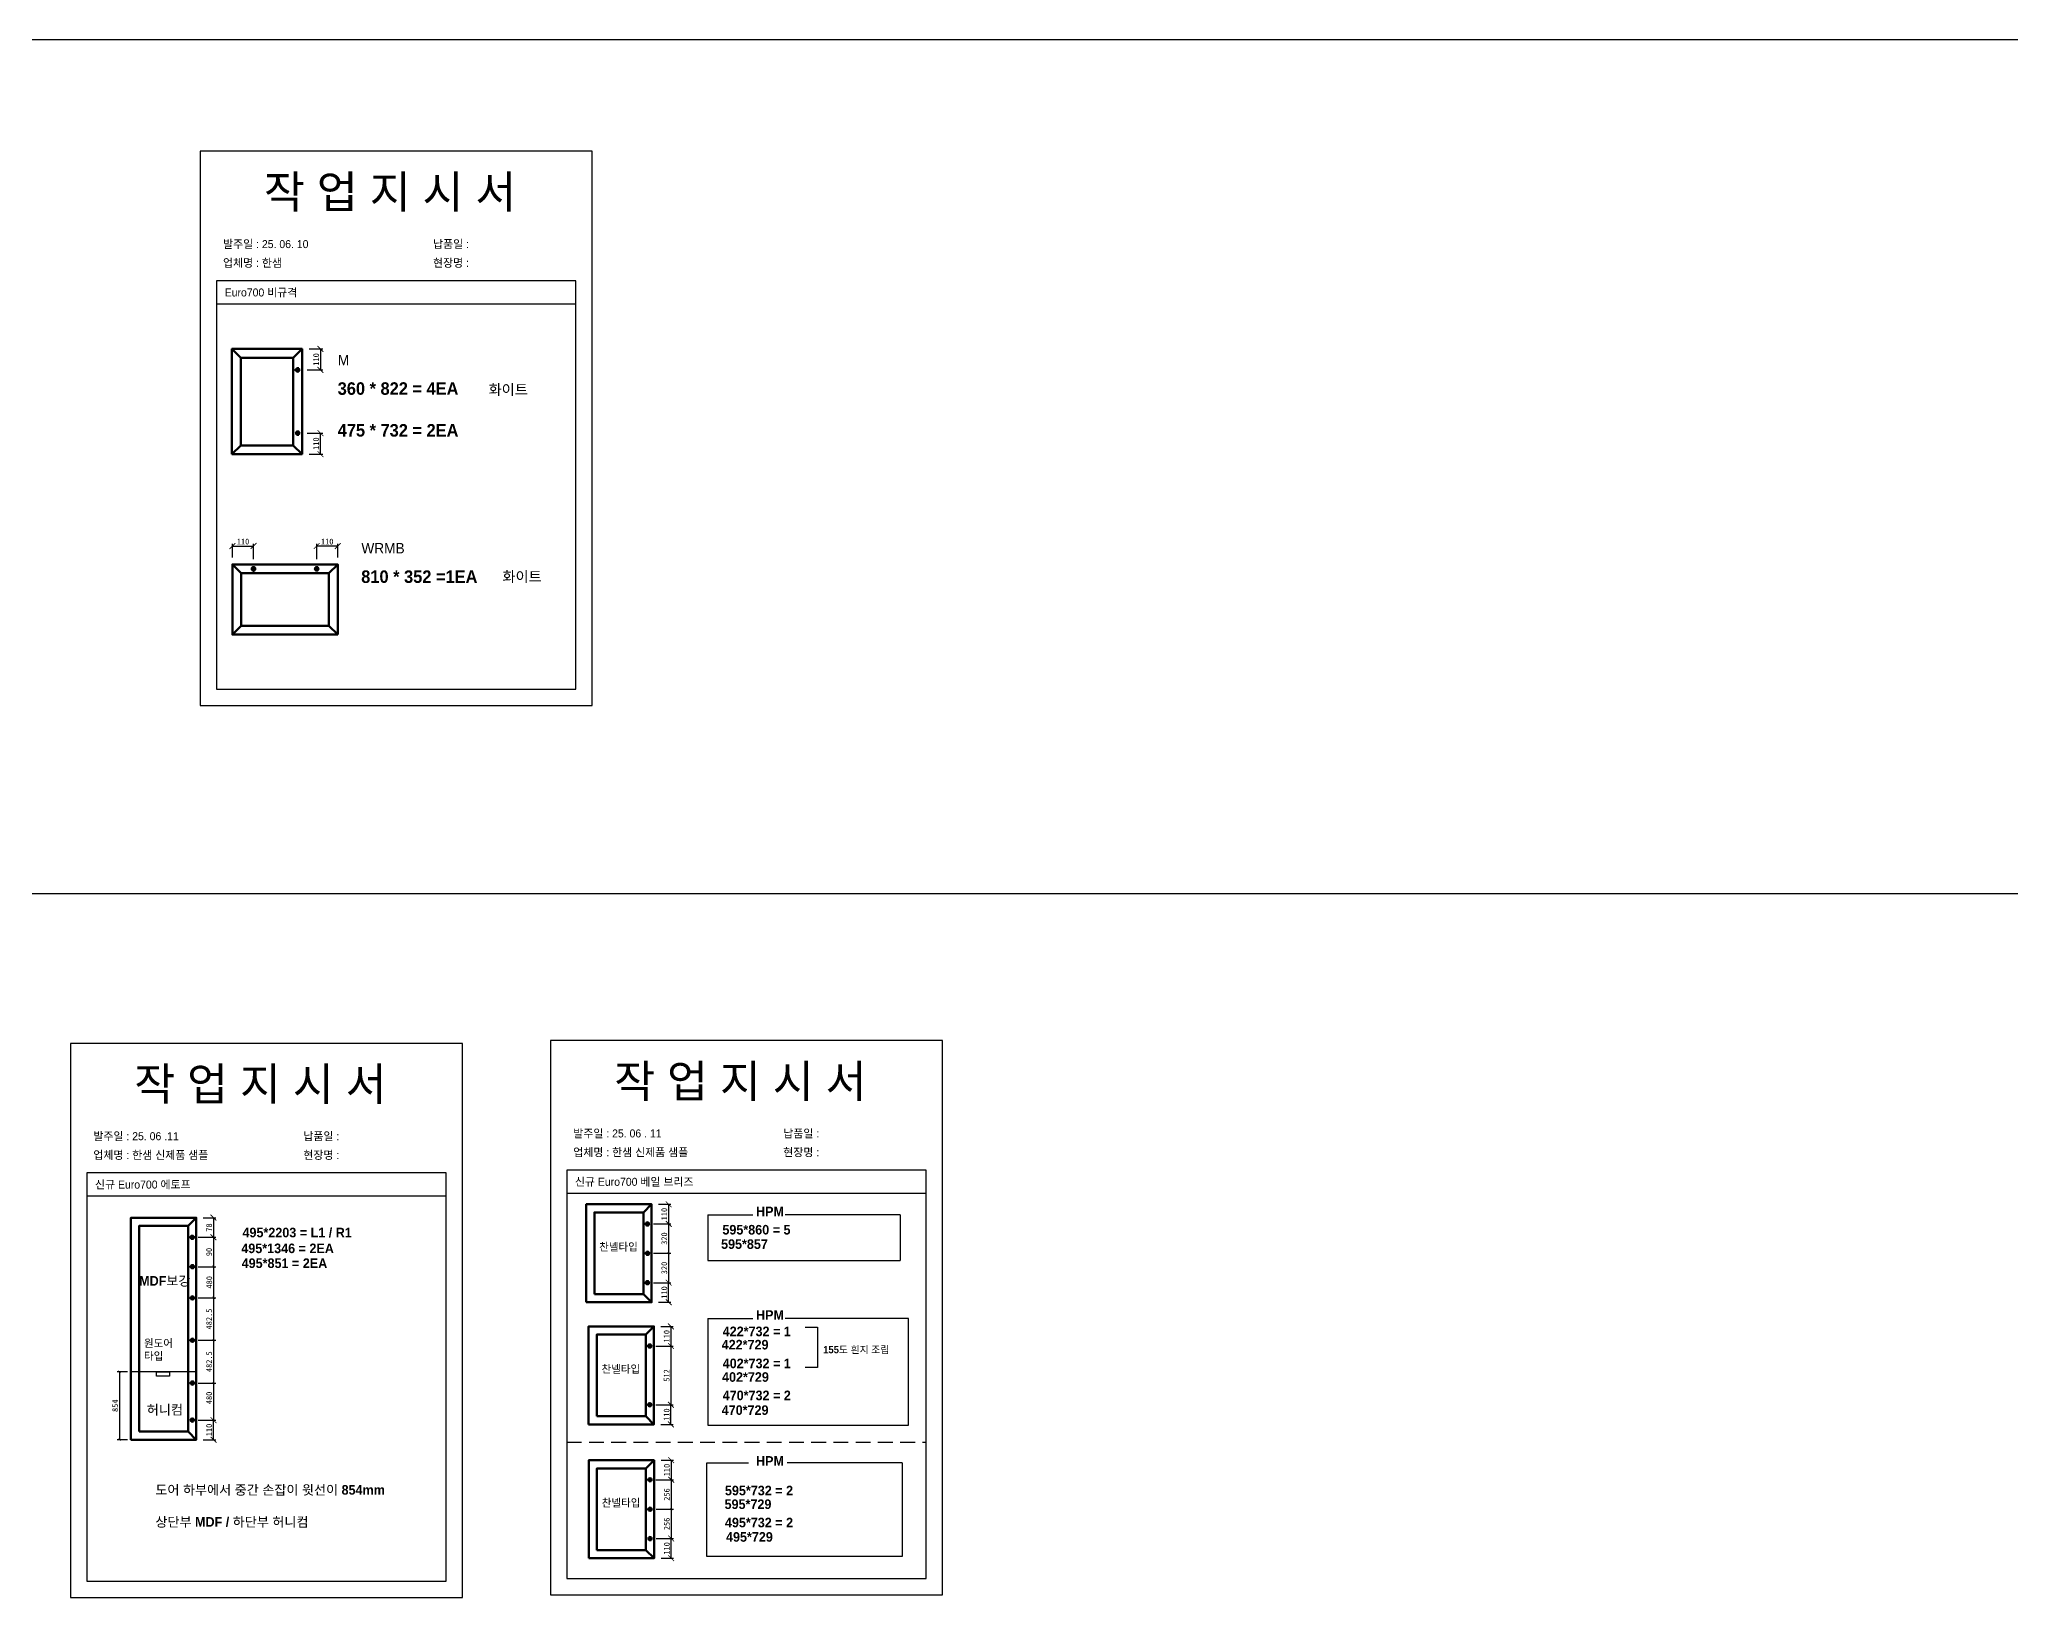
# Model space of a CAD drawing. Header units: millimetres. Extents: x -44117 to 256353, y -2095463 to 65325.
# Drawn here: x 115857 to 124305, y -145984 to -139304 of the extents above; entities that cross this region are included whole.
import ezdxf

# ---------------------------------------------------------------- set-up
doc = ezdxf.new("R2010")
doc.units = ezdxf.units.MM
doc.header["$LTSCALE"] = 10
doc.linetypes.add('HIDDEN', pattern=[9.525, 6.35, -3.175])
doc.layers.add('Layer1', color=7, linetype='Continuous', lineweight=70)
doc.dimstyles.new('ISO-25', dxfattribs={"dimtxt": 2.5, "dimasz": 2.5, "dimexe": 1, "dimexo": 1, "dimtad": 1, "dimtxsty": 'Standard', "dimblk": 'ARCHTICK', "dimcen": 2.5, "dimadec": 0, "dimazin": 0, "dimtfac": 1, "dimtmove": 0, "dimatfit": 3, "dimfxl": 0, "dimarcsym": 0})

# ---------------------------------------------------------------- blocks, each defined once
blk = doc.blocks.new('_ArchTick')
at = {"color": 0, "linetype": 'ByBlock', "const_width": 0.15}
blk.add_lwpolyline([(-0.5, -0.5), (0.5, 0.5)], dxfattribs=at)
blk = doc.blocks.new('*D2738')
at = {"color": 0, "lineweight": -2}
for p, q in [((117004.8, -140991.7), (117071.1, -140991.7)), ((117061.1, -141081.9), (117061.1, -140991.7)), ((117012.3, -141081.9), (117071.1, -141081.9))]:
    blk.add_line(p, q, dxfattribs=at)
at = {"layer": 'Defpoints', "color": 0}
for p in [(116974.8, -140991.7), (117061.1, -140991.7), (116982.3, -141081.9)]:
    blk.add_point(p, dxfattribs=at)
at = {"color": 0, "lineweight": -2, "xscale": 25, "yscale": 25, "zscale": 25}
for p, rotation in [((117061.1, -140991.7), 90), ((117061.1, -141081.9), 270)]:
    blk.add_blockref('_ArchTick', p, dxfattribs=dict(at, rotation=rotation))
at = {"color": 0, "insert": (117042.4, -141036.8), "char_height": 25, "attachment_point": 5, "rotation": 90}
blk.add_mtext('110', dxfattribs=at)
blk = doc.blocks.new('*D2739')
at = {"color": 0, "lineweight": -2}
for p, q in [((117012.3, -140630.9), (117071.1, -140630.9)), ((117061.1, -140630.9), (117061.1, -140721.1)), ((117004.8, -140721.1), (117071.1, -140721.1))]:
    blk.add_line(p, q, dxfattribs=at)
at = {"layer": 'Defpoints', "color": 0}
for p in [(116982.3, -140630.9), (116974.8, -140721.1), (117061.1, -140721.1)]:
    blk.add_point(p, dxfattribs=at)
at = {"color": 0, "lineweight": -2, "xscale": 25, "yscale": 25, "zscale": 25}
for p, rotation in [((117061.1, -140630.9), 90), ((117061.1, -140721.1), 270)]:
    blk.add_blockref('_ArchTick', p, dxfattribs=dict(at, rotation=rotation))
at = {"color": 0, "insert": (117042.4, -140676), "char_height": 25, "attachment_point": 5, "rotation": 90}
blk.add_mtext('110', dxfattribs=at)
blk = doc.blocks.new('*D2740')
at = {"color": 0, "lineweight": -2}
for p, q in [((117044.9, -141532.1), (117044.9, -141465.8)), ((117135.1, -141475.8), (117044.9, -141475.8)), ((117135.1, -141524.6), (117135.1, -141465.8))]:
    blk.add_line(p, q, dxfattribs=at)
at = {"layer": 'Defpoints', "color": 0}
for p in [(117044.9, -141475.8), (117044.9, -141562.1), (117135.1, -141554.6)]:
    blk.add_point(p, dxfattribs=at)
at = {"color": 0, "lineweight": -2, "xscale": 25, "yscale": 25, "zscale": 25, "rotation": 180}
blk.add_blockref('_ArchTick', (117044.9, -141475.8), dxfattribs=at)
at = {"color": 0, "lineweight": -2, "xscale": 25, "yscale": 25, "zscale": 25}
blk.add_blockref('_ArchTick', (117135.1, -141475.8), dxfattribs=at)
at = {"color": 0, "insert": (117090, -141457), "char_height": 25, "attachment_point": 5}
blk.add_mtext('110', dxfattribs=at)
blk = doc.blocks.new('*D2741')
at = {"color": 0, "lineweight": -2}
for p, q in [((116684.1, -141524.6), (116684.1, -141465.8)), ((116684.1, -141475.8), (116774.3, -141475.8)), ((116774.3, -141532.1), (116774.3, -141465.8))]:
    blk.add_line(p, q, dxfattribs=at)
at = {"layer": 'Defpoints', "color": 0}
for p in [(116774.3, -141475.8), (116684.1, -141554.6), (116774.3, -141562.1)]:
    blk.add_point(p, dxfattribs=at)
at = {"color": 0, "lineweight": -2, "xscale": 25, "yscale": 25, "zscale": 25, "rotation": 180}
blk.add_blockref('_ArchTick', (116684.1, -141475.8), dxfattribs=at)
at = {"color": 0, "lineweight": -2, "xscale": 25, "yscale": 25, "zscale": 25}
blk.add_blockref('_ArchTick', (116774.3, -141475.8), dxfattribs=at)
at = {"color": 0, "insert": (116729.2, -141457), "char_height": 25, "attachment_point": 5}
blk.add_mtext('110', dxfattribs=at)
blk = doc.blocks.new('*D2774')
at = {"color": 0, "lineweight": -2}
for p, q in [((116552.1, -145223.3), (116612.5, -145223.3)), ((116602.5, -145307.3), (116602.5, -145223.3)), ((116559.1, -145307.3), (116612.5, -145307.3))]:
    blk.add_line(p, q, dxfattribs=at)
at = {"layer": 'Defpoints', "color": 0}
for p in [(116522.1, -145223.3), (116602.5, -145223.3), (116529.1, -145307.3)]:
    blk.add_point(p, dxfattribs=at)
at = {"color": 0, "lineweight": -2, "xscale": 25, "yscale": 25, "zscale": 25}
for p, rotation in [((116602.5, -145223.3), 90), ((116602.5, -145307.3), 270)]:
    blk.add_blockref('_ArchTick', p, dxfattribs=dict(at, rotation=rotation))
at = {"color": 0, "insert": (116583.8, -145265.3), "char_height": 25, "attachment_point": 5, "rotation": 90}
blk.add_mtext('110', dxfattribs=at)
blk = doc.blocks.new('*D2775')
at = {"color": 0, "lineweight": -2}
for p, q in [((116559.1, -144355.5), (116612.5, -144355.5)), ((116602.5, -144355.5), (116602.5, -144439.5)), ((116552.1, -144439.5), (116612.5, -144439.5))]:
    blk.add_line(p, q, dxfattribs=at)
at = {"layer": 'Defpoints', "color": 0}
for p in [(116529.1, -144355.5), (116522.1, -144439.5), (116602.5, -144439.5)]:
    blk.add_point(p, dxfattribs=at)
at = {"color": 0, "lineweight": -2, "xscale": 25, "yscale": 25, "zscale": 25}
for p, rotation in [((116602.5, -144355.5), 90), ((116602.5, -144439.5), 270)]:
    blk.add_blockref('_ArchTick', p, dxfattribs=dict(at, rotation=rotation))
at = {"color": 0, "insert": (116583.8, -144397.5), "char_height": 25, "attachment_point": 5, "rotation": 90}
blk.add_mtext('78', dxfattribs=at)
blk = doc.blocks.new('*D2776')
at = {"color": 0, "lineweight": -2}
for p, q in [((116537.1, -144439.5), (116612.5, -144439.5)), ((116602.5, -144439.5), (116602.5, -144565.5)), ((116537.5, -144565.5), (116612.5, -144565.5))]:
    blk.add_line(p, q, dxfattribs=at)
at = {"layer": 'Defpoints', "color": 0}
for p in [(116522.1, -144439.5), (116522.5, -144565.5), (116602.5, -144565.5)]:
    blk.add_point(p, dxfattribs=at)
at = {"color": 0, "lineweight": -2, "xscale": 10, "yscale": 10, "zscale": 10}
for p, rotation in [((116602.5, -144439.5), 90), ((116602.5, -144565.5), 270)]:
    blk.add_blockref('_ArchTick', p, dxfattribs=dict(at, rotation=rotation))
at = {"color": 0, "insert": (116583.8, -144502.5), "char_height": 25, "attachment_point": 5, "rotation": 90}
blk.add_mtext('90', dxfattribs=at)
blk = doc.blocks.new('*D2777')
at = {"color": 0, "lineweight": -2}
for p, q in [((116537.5, -144565.5), (116613.3, -144565.5)), ((116603.3, -144565.5), (116603.3, -144699.1)), ((116537.5, -144699.1), (116613.3, -144699.1))]:
    blk.add_line(p, q, dxfattribs=at)
at = {"layer": 'Defpoints', "color": 0}
for p in [(116522.5, -144565.5), (116522.5, -144699.1), (116603.3, -144699.1)]:
    blk.add_point(p, dxfattribs=at)
at = {"color": 0, "lineweight": -2, "xscale": 10, "yscale": 10, "zscale": 10}
for p, rotation in [((116603.3, -144565.5), 90), ((116603.3, -144699.1), 270)]:
    blk.add_blockref('_ArchTick', p, dxfattribs=dict(at, rotation=rotation))
at = {"color": 0, "insert": (116584.6, -144632.3), "char_height": 25, "attachment_point": 5, "rotation": 90}
blk.add_mtext('480', dxfattribs=at)
blk = doc.blocks.new('*D2778')
at = {"color": 0, "lineweight": -2}
for p, q in [((116537.5, -144699.1), (116612.5, -144699.1)), ((116602.5, -144699.1), (116602.5, -144880.6)), ((116537.5, -144880.6), (116612.5, -144880.6))]:
    blk.add_line(p, q, dxfattribs=at)
at = {"layer": 'Defpoints', "color": 0}
for p in [(116522.5, -144699.1), (116522.5, -144880.6), (116602.5, -144880.6)]:
    blk.add_point(p, dxfattribs=at)
at = {"color": 0, "lineweight": -2, "xscale": 10, "yscale": 10, "zscale": 10}
for p, rotation in [((116602.5, -144699.1), 90), ((116602.5, -144880.6), 270)]:
    blk.add_blockref('_ArchTick', p, dxfattribs=dict(at, rotation=rotation))
at = {"color": 0, "insert": (116583.8, -144789.8), "char_height": 25, "attachment_point": 5, "rotation": 90}
blk.add_mtext('482.5', dxfattribs=at)
blk = doc.blocks.new('*D2779')
at = {"color": 0, "lineweight": -2}
for p, q in [((116537.5, -144880.6), (116612.5, -144880.6)), ((116602.5, -144880.6), (116602.5, -145064.5)), ((116537.5, -145064.5), (116612.5, -145064.5))]:
    blk.add_line(p, q, dxfattribs=at)
at = {"layer": 'Defpoints', "color": 0}
for p in [(116522.5, -144880.6), (116522.5, -145064.5), (116602.5, -145064.5)]:
    blk.add_point(p, dxfattribs=at)
at = {"color": 0, "lineweight": -2, "xscale": 10, "yscale": 10, "zscale": 10}
for p, rotation in [((116602.5, -144880.6), 90), ((116602.5, -145064.5), 270)]:
    blk.add_blockref('_ArchTick', p, dxfattribs=dict(at, rotation=rotation))
at = {"color": 0, "insert": (116583.8, -144972.6), "char_height": 25, "attachment_point": 5, "rotation": 90}
blk.add_mtext('482.5', dxfattribs=at)
blk = doc.blocks.new('*D2780')
at = {"color": 0, "lineweight": -2}
for p, q in [((116537.5, -145064.5), (116612.5, -145064.5)), ((116602.5, -145064.5), (116602.5, -145223.3)), ((116537.5, -145223.3), (116612.5, -145223.3))]:
    blk.add_line(p, q, dxfattribs=at)
at = {"layer": 'Defpoints', "color": 0}
for p in [(116522.5, -145064.5), (116522.5, -145223.3), (116602.5, -145223.3)]:
    blk.add_point(p, dxfattribs=at)
at = {"color": 0, "lineweight": -2, "xscale": 10, "yscale": 10, "zscale": 10}
for p, rotation in [((116602.5, -145064.5), 90), ((116602.5, -145223.3), 270)]:
    blk.add_blockref('_ArchTick', p, dxfattribs=dict(at, rotation=rotation))
at = {"color": 0, "insert": (116583.8, -145128), "char_height": 25, "attachment_point": 5, "rotation": 90}
blk.add_mtext('480', dxfattribs=at)
blk = doc.blocks.new('*D2781')
at = {"color": 0, "lineweight": -2}
for p, q in [((116234.1, -145015.9), (116190.1, -145015.9)), ((116200.1, -145015.9), (116200.1, -145307.3)), ((116234.1, -145307.3), (116190.1, -145307.3))]:
    blk.add_line(p, q, dxfattribs=at)
at = {"layer": 'Defpoints', "color": 0}
for p in [(116249.1, -145015.9), (116200.1, -145307.3), (116249.1, -145307.3)]:
    blk.add_point(p, dxfattribs=at)
at = {"color": 0, "lineweight": -2, "xscale": 10, "yscale": 10, "zscale": 10}
for p, rotation in [((116200.1, -145015.9), 90), ((116200.1, -145307.3), 270)]:
    blk.add_blockref('_ArchTick', p, dxfattribs=dict(at, rotation=rotation))
at = {"color": 0, "insert": (116181.4, -145161.6), "char_height": 25, "attachment_point": 5, "rotation": 90}
blk.add_mtext('854', dxfattribs=at)
blk = doc.blocks.new('*D2782')
at = {"color": 0, "lineweight": -2}
for p, q in [((118503, -144634), (118563.4, -144634)), ((118553.4, -144718), (118553.4, -144634)), ((118510, -144718), (118563.4, -144718))]:
    blk.add_line(p, q, dxfattribs=at)
at = {"layer": 'Defpoints', "color": 0}
for p in [(118473, -144634), (118553.4, -144634), (118480, -144718)]:
    blk.add_point(p, dxfattribs=at)
at = {"color": 0, "lineweight": -2, "xscale": 25, "yscale": 25, "zscale": 25}
for p, rotation in [((118553.4, -144634), 90), ((118553.4, -144718), 270)]:
    blk.add_blockref('_ArchTick', p, dxfattribs=dict(at, rotation=rotation))
at = {"color": 0, "insert": (118534.6, -144676), "char_height": 25, "attachment_point": 5, "rotation": 90}
blk.add_mtext('110', dxfattribs=at)
blk = doc.blocks.new('*D2783')
at = {"color": 0, "lineweight": -2}
for p, q in [((118510, -144298), (118563.4, -144298)), ((118553.4, -144298), (118553.4, -144382)), ((118503, -144382), (118563.4, -144382))]:
    blk.add_line(p, q, dxfattribs=at)
at = {"layer": 'Defpoints', "color": 0}
for p in [(118480, -144298), (118473, -144382), (118553.4, -144382)]:
    blk.add_point(p, dxfattribs=at)
at = {"color": 0, "lineweight": -2, "xscale": 25, "yscale": 25, "zscale": 25}
for p, rotation in [((118553.4, -144298), 90), ((118553.4, -144382), 270)]:
    blk.add_blockref('_ArchTick', p, dxfattribs=dict(at, rotation=rotation))
at = {"color": 0, "insert": (118534.6, -144340), "char_height": 25, "attachment_point": 5, "rotation": 90}
blk.add_mtext('110', dxfattribs=at)
blk = doc.blocks.new('*D2784')
at = {"color": 0, "lineweight": -2}
for p, q in [((118488, -144382), (118563.4, -144382)), ((118553.4, -144382), (118553.4, -144508)), ((118488.4, -144508), (118563.4, -144508))]:
    blk.add_line(p, q, dxfattribs=at)
at = {"layer": 'Defpoints', "color": 0}
for p in [(118473, -144382), (118473.4, -144508), (118553.4, -144508)]:
    blk.add_point(p, dxfattribs=at)
at = {"color": 0, "lineweight": -2, "xscale": 10, "yscale": 10, "zscale": 10}
for p, rotation in [((118553.4, -144382), 90), ((118553.4, -144508), 270)]:
    blk.add_blockref('_ArchTick', p, dxfattribs=dict(at, rotation=rotation))
at = {"color": 0, "insert": (118534.6, -144445), "char_height": 25, "attachment_point": 5, "rotation": 90}
blk.add_mtext('320', dxfattribs=at)
blk = doc.blocks.new('*D2785')
at = {"color": 0, "lineweight": -2}
for p, q in [((118488.4, -144508), (118563.4, -144508)), ((118553.4, -144508), (118553.4, -144634)), ((118488.4, -144634), (118563.4, -144634))]:
    blk.add_line(p, q, dxfattribs=at)
at = {"layer": 'Defpoints', "color": 0}
for p in [(118473.4, -144508), (118473.4, -144634), (118553.4, -144634)]:
    blk.add_point(p, dxfattribs=at)
at = {"color": 0, "lineweight": -2, "xscale": 10, "yscale": 10, "zscale": 10}
for p, rotation in [((118553.4, -144508), 90), ((118553.4, -144634), 270)]:
    blk.add_blockref('_ArchTick', p, dxfattribs=dict(at, rotation=rotation))
at = {"color": 0, "insert": (118534.6, -144571), "char_height": 25, "attachment_point": 5, "rotation": 90}
blk.add_mtext('320', dxfattribs=at)
blk = doc.blocks.new('*D2786')
at = {"color": 0, "lineweight": -2}
for p, q in [((118513, -145157.6), (118573.4, -145157.6)), ((118563.4, -145241.6), (118563.4, -145157.6)), ((118520, -145241.6), (118573.4, -145241.6))]:
    blk.add_line(p, q, dxfattribs=at)
at = {"layer": 'Defpoints', "color": 0}
for p in [(118483, -145157.6), (118563.4, -145157.6), (118490, -145241.6)]:
    blk.add_point(p, dxfattribs=at)
at = {"color": 0, "lineweight": -2, "xscale": 25, "yscale": 25, "zscale": 25}
for p, rotation in [((118563.4, -145157.6), 90), ((118563.4, -145241.6), 270)]:
    blk.add_blockref('_ArchTick', p, dxfattribs=dict(at, rotation=rotation))
at = {"color": 0, "insert": (118544.7, -145199.6), "char_height": 25, "attachment_point": 5, "rotation": 90}
blk.add_mtext('110', dxfattribs=at)
blk = doc.blocks.new('*D2787')
at = {"color": 0, "lineweight": -2}
for p, q in [((118520, -144821.6), (118573.4, -144821.6)), ((118563.4, -144821.6), (118563.4, -144905.6)), ((118513, -144905.6), (118573.4, -144905.6))]:
    blk.add_line(p, q, dxfattribs=at)
at = {"layer": 'Defpoints', "color": 0}
for p in [(118490, -144821.6), (118483, -144905.6), (118563.4, -144905.6)]:
    blk.add_point(p, dxfattribs=at)
at = {"color": 0, "lineweight": -2, "xscale": 25, "yscale": 25, "zscale": 25}
for p, rotation in [((118563.4, -144821.6), 90), ((118563.4, -144905.6), 270)]:
    blk.add_blockref('_ArchTick', p, dxfattribs=dict(at, rotation=rotation))
at = {"color": 0, "insert": (118544.7, -144863.6), "char_height": 25, "attachment_point": 5, "rotation": 90}
blk.add_mtext('110', dxfattribs=at)
blk = doc.blocks.new('*D2788')
at = {"color": 0, "lineweight": -2}
for p, q in [((118498, -144905.6), (118573.4, -144905.6)), ((118563.4, -144905.6), (118563.4, -145157.6)), ((118498, -145157.6), (118573.4, -145157.6))]:
    blk.add_line(p, q, dxfattribs=at)
at = {"layer": 'Defpoints', "color": 0}
for p in [(118483, -144905.6), (118483, -145157.6), (118563.4, -145157.6)]:
    blk.add_point(p, dxfattribs=at)
at = {"color": 0, "lineweight": -2, "xscale": 10, "yscale": 10, "zscale": 10}
for p, rotation in [((118563.4, -144905.6), 90), ((118563.4, -145157.6), 270)]:
    blk.add_blockref('_ArchTick', p, dxfattribs=dict(at, rotation=rotation))
at = {"color": 0, "insert": (118544.7, -145031.6), "char_height": 25, "attachment_point": 5, "rotation": 90}
blk.add_mtext('512', dxfattribs=at)
blk = doc.blocks.new('*D2789')
at = {"color": 0, "lineweight": -2}
for p, q in [((118514, -145731.2), (118574.4, -145731.2)), ((118564.4, -145815.2), (118564.4, -145731.2)), ((118521, -145815.2), (118574.4, -145815.2))]:
    blk.add_line(p, q, dxfattribs=at)
at = {"layer": 'Defpoints', "color": 0}
for p in [(118484, -145731.2), (118564.4, -145731.2), (118491, -145815.2)]:
    blk.add_point(p, dxfattribs=at)
at = {"color": 0, "lineweight": -2, "xscale": 25, "yscale": 25, "zscale": 25}
for p, rotation in [((118564.4, -145731.2), 90), ((118564.4, -145815.2), 270)]:
    blk.add_blockref('_ArchTick', p, dxfattribs=dict(at, rotation=rotation))
at = {"color": 0, "insert": (118545.6, -145773.2), "char_height": 25, "attachment_point": 5, "rotation": 90}
blk.add_mtext('110', dxfattribs=at)
blk = doc.blocks.new('*D2790')
at = {"color": 0, "lineweight": -2}
for p, q in [((118521, -145395.2), (118574.4, -145395.2)), ((118564.4, -145395.2), (118564.4, -145479.2)), ((118514, -145479.2), (118574.4, -145479.2))]:
    blk.add_line(p, q, dxfattribs=at)
at = {"layer": 'Defpoints', "color": 0}
for p in [(118491, -145395.2), (118484, -145479.2), (118564.4, -145479.2)]:
    blk.add_point(p, dxfattribs=at)
at = {"color": 0, "lineweight": -2, "xscale": 25, "yscale": 25, "zscale": 25}
for p, rotation in [((118564.4, -145395.2), 90), ((118564.4, -145479.2), 270)]:
    blk.add_blockref('_ArchTick', p, dxfattribs=dict(at, rotation=rotation))
at = {"color": 0, "insert": (118545.6, -145437.2), "char_height": 25, "attachment_point": 5, "rotation": 90}
blk.add_mtext('110', dxfattribs=at)
blk = doc.blocks.new('*D2791')
at = {"color": 0, "lineweight": -2}
for p, q in [((118499, -145479.2), (118574.4, -145479.2)), ((118564.4, -145479.2), (118564.4, -145605.2)), ((118499.4, -145605.2), (118574.4, -145605.2))]:
    blk.add_line(p, q, dxfattribs=at)
at = {"layer": 'Defpoints', "color": 0}
for p in [(118484, -145479.2), (118484.4, -145605.2), (118564.4, -145605.2)]:
    blk.add_point(p, dxfattribs=at)
at = {"color": 0, "lineweight": -2, "xscale": 10, "yscale": 10, "zscale": 10}
for p, rotation in [((118564.4, -145479.2), 90), ((118564.4, -145605.2), 270)]:
    blk.add_blockref('_ArchTick', p, dxfattribs=dict(at, rotation=rotation))
at = {"color": 0, "insert": (118545.6, -145542.2), "char_height": 25, "attachment_point": 5, "rotation": 90}
blk.add_mtext('256', dxfattribs=at)
blk = doc.blocks.new('*D2792')
at = {"color": 0, "lineweight": -2}
for p, q in [((118499.4, -145605.2), (118574.4, -145605.2)), ((118564.4, -145605.2), (118564.4, -145731.2)), ((118499.4, -145731.2), (118574.4, -145731.2))]:
    blk.add_line(p, q, dxfattribs=at)
at = {"layer": 'Defpoints', "color": 0}
for p in [(118484.4, -145605.2), (118484.4, -145731.2), (118564.4, -145731.2)]:
    blk.add_point(p, dxfattribs=at)
at = {"color": 0, "lineweight": -2, "xscale": 10, "yscale": 10, "zscale": 10}
for p, rotation in [((118564.4, -145605.2), 90), ((118564.4, -145731.2), 270)]:
    blk.add_blockref('_ArchTick', p, dxfattribs=dict(at, rotation=rotation))
at = {"color": 0, "insert": (118545.6, -145668.2), "char_height": 25, "attachment_point": 5, "rotation": 90}
blk.add_mtext('256', dxfattribs=at)

msp = doc.modelspace()

# ---------------------------------------------------------------- linework, layer by layer
at = {"color": 1}
for p, q in [((104268.80493, -139303.9601), (196537.95179, -139303.9601)), ((104268.80493, -139303.9601), (196537.95179, -139303.9601)), ((104268.80493, -142966.20587), (196537.95179, -142966.20587)), ((104268.80493, -142966.20587), (196537.95179, -142966.20587))]:
    msp.add_line(p, q, dxfattribs=at)
for p, q in [((118156.07247, -140338.57488), (116616.07247, -140338.57488)), ((118156.07247, -140438.57488), (116616.07247, -140438.57488)), ((117600.18243, -144163.26654), (116060.18243, -144163.26654)), ((119656.92761, -144151.35757), (118116.92761, -144151.35757)), ((117600.18243, -144263.26654), (116060.18243, -144263.26654)), ((119656.92761, -144251.35757), (118116.92761, -144251.35757)), ((116529.11144, -145015.9215), (116249.11144, -145015.9215))]:
    msp.add_line(p, q)
at = {"color": 242, "true_color": 0xcd2027}
for p, q in [((118720.64957, -144342.96045), (118914.15624, -144342.96045)), ((118720.64957, -144342.96045), (118720.64957, -144539.31323)), ((119545.28167, -144342.96045), (119053.07521, -144342.96045)), ((119545.28167, -144342.96045), (119545.28167, -144539.31323)), ((118720.64957, -144539.31323), (119545.28167, -144539.31323)), ((118720.64957, -144787.00803), (118914.15624, -144787.00803)), ((118720.64957, -144787.00803), (118720.64957, -145245.29487)), ((119581.22235, -144787.00803), (119053.07521, -144787.00803)), ((119581.22235, -145245.29487), (119581.22235, -144787.00803)), ((118720.64957, -145245.29487), (119581.22235, -145245.29487)), ((118717.41572, -145405.74977), (118895.79161, -145405.74977)), ((119554.02674, -145405.74977), (119060.90021, -145405.74977))]:
    msp.add_line(p, q, dxfattribs=at)
at = {"linetype": 'HIDDEN'}
msp.add_line((118116.92761, -145317.32839), (119656.92761, -145317.32839), dxfattribs=at)
for points in [[(116546.07247, -142159.40516), (118226.07247, -142159.40516), (118226.07247, -139783.40516), (116546.07247, -139783.40516)], [(115990.18243, -145984.09681), (117670.18243, -145984.09681), (117670.18243, -143608.09681), (115990.18243, -143608.09681)], [(118046.92761, -145972.18785), (119726.92761, -145972.18785), (119726.92761, -143596.18785), (118046.92761, -143596.18785)], [(116357.74115, -145015.9215), (116413.70269, -145015.9215), (116413.70269, -145035.14735), (116357.74115, -145035.14735)]]:
    msp.add_lwpolyline(points, close=True)
for points in [[(116616.07247, -140338.57488), (116616.07247, -142089.40516), (118156.07247, -142089.40516), (118156.07247, -140338.57488)], [(116060.18243, -144163.26654), (116060.18243, -145914.09681), (117600.18243, -145914.09681), (117600.18243, -144163.26654)], [(118116.92761, -144151.35757), (118116.92761, -145902.18785), (119656.92761, -145902.18785), (119656.92761, -144151.35757)], [(119137.85628, -144824.118), (119190.75006, -144824.118), (119190.75006, -144997.94433), (119137.85628, -144997.94433)]]:
    msp.add_lwpolyline(points)
at = {"color": 240, "true_color": 0xed1f24}
msp.add_lwpolyline([(119554.02674, -145405.74977), (119554.02674, -145808.02266), (118717.41572, -145808.02266), (118717.41572, -145405.74977)], dxfattribs=at)
at = {"layer": 'Layer1'}
for p, q in [((116719.15892, -140668.44218), (116681.5687, -140630.85196)), ((116944.70025, -140668.44218), (116982.29047, -140630.85196)), ((116963.49536, -140709.79142), (116963.49536, -140732.34555)), ((116974.77242, -140991.71807), (116952.21829, -140991.71807)), ((116963.49536, -140980.44101), (116963.49536, -141002.99514)), ((116681.5687, -141081.9346), (116719.15892, -141044.34438)), ((116982.29047, -141081.9346), (116944.70025, -141044.34438)), ((116721.64799, -141592.18856), (116684.05777, -141554.59834)), ((116762.99723, -141573.39345), (116785.55137, -141573.39345)), ((117033.64682, -141573.39345), (117056.20095, -141573.39345)), ((117044.92389, -141562.11638), (117044.92389, -141584.67051)), ((117135.14041, -141554.59834), (117097.55019, -141592.18856)), ((116721.64799, -141817.72988), (116684.05777, -141855.3201)), ((117135.14041, -141855.3201), (117097.55019, -141817.72988)), ((116494.11144, -144390.51874), (116529.11144, -144355.51874)), ((118445.00235, -144332.97941), (118480.00235, -144297.97941)), ((118462.50235, -144371.47941), (118462.50235, -144392.47941)), ((116511.61144, -144429.01874), (116511.61144, -144450.01874)), ((118462.93437, -144497.47941), (118462.93437, -144518.47941)), ((116512.04346, -144555.01874), (116512.04346, -144576.01874)), ((118462.50235, -144623.47941), (118462.50235, -144644.47941)), ((116512.04346, -144688.58971), (116512.04346, -144709.58971)), ((118480.00235, -144717.97941), (118445.00235, -144682.97941)), ((118473.00235, -144633.97941), (118452.00235, -144633.97941)), ((116512.04346, -144870.10524), (116512.04346, -144891.10524)), ((118455.02115, -144856.5593), (118490.02115, -144821.5593)), ((118472.52115, -144895.0593), (118472.52115, -144916.0593)), ((116512.04346, -145054.04855), (116512.04346, -145075.04855)), ((116511.61144, -145212.762), (116511.61144, -145233.762)), ((118490.02115, -145241.5593), (118455.02115, -145206.5593)), ((118483.02115, -145157.5593), (118462.02115, -145157.5593)), ((118472.52115, -145147.0593), (118472.52115, -145168.0593)), ((116529.11144, -145307.262), (116494.11144, -145272.262)), ((116522.11144, -145223.262), (116501.11144, -145223.262)), ((118455.98002, -145430.17721), (118490.98002, -145395.17721)), ((118473.48002, -145468.67721), (118473.48002, -145489.67721)), ((118473.91205, -145594.67721), (118473.91205, -145615.67721)), ((118473.48002, -145720.67721), (118473.48002, -145741.67721)), ((118490.98002, -145815.17721), (118455.98002, -145780.17721)), ((118483.98002, -145731.17721), (118462.98002, -145731.17721))]:
    msp.add_line(p, q, dxfattribs=at)
for points in [[(116681.5687, -141081.9346), (116982.29047, -141081.9346), (116982.29047, -140630.85196), (116681.5687, -140630.85196)], [(116719.15892, -141044.34438), (116944.70025, -141044.34438), (116944.70025, -140668.44218), (116719.15892, -140668.44218)], [(116974.77242, -140721.06849), (116952.21829, -140721.06849)], [(117135.14041, -141855.3201), (117135.14041, -141554.59834), (116684.05777, -141554.59834), (116684.05777, -141855.3201)], [(116774.2743, -141562.11638), (116774.2743, -141584.67051)], [(117097.55019, -141817.72988), (117097.55019, -141592.18856), (116721.64799, -141592.18856), (116721.64799, -141817.72988)], [(116249.11144, -145307.262), (116529.11144, -145307.262), (116529.11144, -144355.51874), (116249.11144, -144355.51874)], [(118200.00235, -144717.97941), (118480.00235, -144717.97941), (118480.00235, -144297.97941), (118200.00235, -144297.97941)], [(118235.00235, -144682.97941), (118445.00235, -144682.97941), (118445.00235, -144332.97941), (118235.00235, -144332.97941)], [(116284.11144, -145272.262), (116494.11144, -145272.262), (116494.11144, -144390.51874), (116284.11144, -144390.51874)], [(116522.11144, -144439.51874), (116501.11144, -144439.51874)], [(118473.00235, -144381.97941), (118452.00235, -144381.97941)], [(118473.43437, -144507.97941), (118452.43437, -144507.97941)], [(116522.54346, -144565.51874), (116501.54346, -144565.51874)], [(116522.54346, -144699.08971), (116501.54346, -144699.08971)], [(116522.54346, -144880.60524), (116501.54346, -144880.60524)], [(118210.02115, -145241.5593), (118490.02115, -145241.5593), (118490.02115, -144821.5593), (118210.02115, -144821.5593)], [(118245.02115, -145206.5593), (118455.02115, -145206.5593), (118455.02115, -144856.5593), (118245.02115, -144856.5593)], [(118483.02115, -144905.5593), (118462.02115, -144905.5593)], [(116522.54346, -145064.54855), (116501.54346, -145064.54855)], [(118210.98002, -145815.17721), (118490.98002, -145815.17721), (118490.98002, -145395.17721), (118210.98002, -145395.17721)], [(118245.98002, -145780.17721), (118455.98002, -145780.17721), (118455.98002, -145430.17721), (118245.98002, -145430.17721)], [(118483.98002, -145479.17721), (118462.98002, -145479.17721)], [(118484.41205, -145605.17721), (118463.41205, -145605.17721)]]:
    msp.add_lwpolyline(points, close=True, dxfattribs=at)
for centre, radius in [((116963.49536, -140721.06849), 7.51804), ((116963.49536, -140991.71807), 7.51804), ((116774.2743, -141573.39345), 7.51804), ((117044.92389, -141573.39345), 7.51804), ((116511.61144, -144439.51874), 7), ((118462.50235, -144381.97941), 7), ((118462.93437, -144507.97941), 7), ((116512.04346, -144565.51874), 7), ((118462.50235, -144633.97941), 7), ((116512.04346, -144699.08971), 7), ((116512.04346, -144880.60524), 7), ((118472.52115, -144905.5593), 7), ((116512.04346, -145064.54855), 7), ((116511.61144, -145223.262), 7), ((118472.52115, -145157.5593), 7), ((118473.48002, -145479.17721), 7), ((118473.91205, -145605.17721), 7), ((118473.48002, -145731.17721), 7)]:
    msp.add_circle(centre, radius, dxfattribs=at)

# ---------------------------------------------------------------- texts
at = {"attachment_point": 1}
for s, width, gutter_width, heights, insert, char_height in [('{\\fGulim|b0|i0|c129|p50;작 업 지 시 서}', 3307.3198183, 12.5, [-155.84554], (116818.87907, -139887.56767), 140), ('{\\fGulim|b0|i0|c129|p50;발주일 : 25. 06. 10}', 3307.3198183, 12.5, [34.50412], (116643.66972, -140164.28809), 34.3), ('{\\fGulim|b0|i0|c129|p50;납품일 : }', 3307.3198183, 12.5, [37.67976], (117543.6477, -140164.28809), 34.3), ('{\\fGulim|b0|i0|c129|p50;업체명 : 한샘}', 3307.3198183, 12.5, [36.11279], (116643.66972, -140244.94427), 34.3), ('{\\fGulim|b0|i0|c129|p50;현장명 : }', 3307.3198183, 12.5, [-38.2735], (117543.6477, -140244.94427), 34.3), ('{\\fGulim|b0|i0|c129|p50;Euro700 비규격}', 3307.3198183, 12.5, [-38.22783], (116650.71192, -140371.61037), 34.3), ('{\\fGulim|b0|i0|c129|p50;M}', 4315.1726254, 16.30918, [-45.94418], (117135.68992, -140656.45359), 44.7523763), ('{\\fGulim|b1|i0|c129|p50;360 * 822 = 4EA\\P\\P475 * 732 = 2EA}', 3452.1381003, 13.04734, [-234.48824], (117134.98188, -140773.88926), 53.7028516), ('{\\fGulim|b0|i0|c129|p50;화이트}', 4315.1726254, 16.30918, [-49.81756], (117781.61107, -140782.98531), 44.7523763), ('{\\fGulim|b0|i0|c129|p50;WRMB}', 4315.1726254, 16.30918, [-46.12296], (117236.54747, -141462.89409), 44.7523763), ('{\\fGulim|b1|i0|c129|p50;810 * 352 =1EA}', 3452.1381003, 13.04734, [-55.33667], (117235.83943, -141580.32976), 53.7028516), ('{\\fGulim|b0|i0|c129|p50;화이트}', 4315.1726254, 16.30918, [-49.81756], (117840.85485, -141584.73055), 44.7523763), ('{\\fGulim|b0|i0|c129|p50;작 업 지 시 서}', 3307.3198183, 12.5, [-155.84554], (116262.98904, -143712.25933), 140), ('{\\fGulim|b0|i0|c129|p50;작 업 지 시 서}', 3307.3198183, 12.5, [-155.84554], (118319.73421, -143700.35036), 140), ('{\\fGulim|b0|i0|c129|p50;발주일 : 25. 06 .11}', 3307.3198183, 12.5, [34.50412], (116087.77968, -143988.97975), 34.3), ('{\\fGulim|b0|i0|c129|p50;납품일 :}', 3307.3198183, 12.5, [-37.67976], (116987.75767, -143988.97975), 34.3), ('{\\fGulim|b0|i0|c129|p50;발주일 : 25. 06 . 11}', 3307.3198183, 12.5, [34.50412], (118144.52486, -143977.07078), 34.3), ('{\\fGulim|b0|i0|c129|p50;납품일 :}', 3307.3198183, 12.5, [-37.67976], (119044.50284, -143977.07078), 34.3), ('{\\fGulim|b0|i0|c129|p50;업체명 : 한샘 신제품 샘플}', 3307.3198183, 12.5, [33.33016], (116087.77968, -144069.63592), 34.3), ('{\\fGulim|b0|i0|c129|p50;현장명 : }', 3307.3198183, 12.5, [-38.2735], (116987.75767, -144069.63592), 34.3), ('{\\fGulim|b0|i0|c129|p50;업체명 : 한샘 신제품 샘플}', 3307.3198183, 12.5, [33.33016], (118144.52486, -144057.72696), 34.3), ('{\\fGulim|b0|i0|c129|p50;현장명 : }', 3307.3198183, 12.5, [-38.2735], (119044.50284, -144057.72696), 34.3), ('{\\fGulim|b0|i0|c129|p50;신규 Euro700 에토프}', 3307.3198183, 12.5, [-38.2735], (116094.82188, -144196.30202), 34.3), ('{\\fGulim|b0|i0|c129|p50;신규 Euro700 베일 브리즈}', 3307.3198183, 12.5, [-38.2735], (118151.56706, -144184.39306), 34.3), ('{\\fGulim|b1|i0|c129|p50;495*2203 = L1 / R1}', 2645.8558546, 10, [1247.94849], (116726.9067, -144398.42374), 41.16), ('{\\fGulim|b1|i0|c129|p50;595*860 = 5}', 2645.8558546, 10, [1247.94849], (118783.65188, -144386.51478), 41.16), ('{\\fGulim|b1|i0|c129|p50;찬넬타입}', 2116.6846837, 8, [998.35879], (118255.81109, -144464.09883), 32.928), ('{\\fGulim|b1|i0|c129|p50;MDF보강}', 2645.8558546, 10, [1247.94849], (116284.11144, -144605.58677), 41.16), ('{\\fGulim|b1|i0|c129|p50;원도어\\P타입}', 2116.6846837, 8, [998.35879], (116304.92018, -144876.93508), 32.928), ('{\\fGulim|b1|i0|c129|p50;422*732 = 1\\P\\P402*732 = 1\\P\\P470*732 = 2}', 2645.8558546, 10, [1247.94849], (118785.05464, -144822.28233), 41.16), ('{\\fGulim|b1|i0|c129|p50;155도 흰지 조립}', 1984.391891, 7.5, [935.96137], (119215.72768, -144905.72738), 30.87), ('{\\fGulim|b1|i0|c129|p50;찬넬타입}', 2116.6846837, 8, [998.35879], (118265.82989, -144987.67872), 32.928), ('{\\fGulim|b1|i0|c129|p50;허니컴}', 2645.8558546, 10, [1247.94849], (116316.73249, -145158.37794), 41.16), ('{\\fGulim|b1|i0|c129|p50;도어 하부에서 중간 손잡이 윗선이 854mm\\P\\P상단부 MDF / 하단부 허니컴 }', 2645.8558546, 10, [1247.94849], (116353.71095, -145501.77541), 41.16), ('{\\fGulim|b1|i0|c129|p50;595*732 = 2\\P\\P495*732 = 2}', 2645.8558546, 10, [1247.94849], (118794.62955, -145504.55594), 41.16), ('{\\fGulim|b1|i0|c129|p50;찬넬타입}', 2116.6846837, 8, [998.35879], (118266.78876, -145561.29662), 32.928)]:
    msp.add_mtext_dynamic_manual_height_columns(s, width=width, gutter_width=gutter_width, heights=heights, dxfattribs=dict(at, insert=insert, char_height=char_height))
at = {"color": 242, "true_color": 0xcd2027, "char_height": 41.16, "attachment_point": 1}
for s, insert in [('{\\fGulim|b1|i0|c129|p50;HPM}', (118927.8204, -144308.0811)), ('{\\fGulim|b1|i0|c129|p50;595*857}', (118777.96613, -144448.12184)), ('{\\fGulim|b1|i0|c129|p50;495*1346 = 2EA}', (116721.91767, -144466.30179)), ('{\\fGulim|b1|i0|c129|p50;495*851 = 2EA}', (116723.457, -144529.9595)), ('{\\fGulim|b1|i0|c129|p50;HPM}', (118927.8204, -144752.12867)), ('{\\fGulim|b1|i0|c129|p50;422*729}', (118780.72168, -144879.18637)), ('{\\fGulim|b1|i0|c129|p50;402*729}', (118782.26351, -145017.89656)), ('{\\fGulim|b1|i0|c129|p50;470*729}', (118780.72168, -145159.74486)), ('{\\fGulim|b1|i0|c129|p50;HPM}', (118927.8204, -145377.7696)), ('{\\fGulim|b1|i0|c129|p50;595*729}', (118793.05632, -145563.1678)), ('{\\fGulim|b1|i0|c129|p50;495*729}', (118799.22363, -145703.47426))]:
    msp.add_mtext_dynamic_manual_height_columns(s, width=2645.8558546, gutter_width=10, heights=[1247.94849], dxfattribs=dict(at, insert=insert))

# ---------------------------------------------------------------- dimensions: what is measured, and where the dimension line sits
for base, p1, p2, angle, text, override, picture, middle in [((117061.11364, -140721.06849), (116982.29047, -140630.85196), (116974.77242, -140721.06849), 90, '110', {"dimscale": 10, "dimexo": 3, "dimtxsty": 'Standard'}, '*D2739', (117042.36364, -140675.96022)), ((117061.11364, -140991.71807), (116982.29047, -141081.9346), (116974.77242, -140991.71807), 90, '110', {"dimscale": 10, "dimexo": 3, "dimtxsty": 'Standard'}, '*D2738', (117042.36364, -141036.82634)), ((116774.2743, -141475.77517), (116684.05777, -141554.59834), (116774.2743, -141562.11638), 180, '110', {"dimscale": 10, "dimexo": 3, "dimtxsty": 'Standard'}, '*D2741', (116729.16604, -141457.02517)), ((117044.92389, -141475.77517), (117135.14041, -141554.59834), (117044.92389, -141562.11638), 180, '110', {"dimscale": 10, "dimexo": 3, "dimtxsty": 'Standard'}, '*D2740', (117090.03215, -141457.02517)), ((118553.39407, -144381.97941), (118480.00235, -144297.97941), (118473.00235, -144381.97941), 90, '110', {"dimscale": 10, "dimexo": 3, "dimtxsty": 'Standard'}, '*D2783', (118534.64407, -144339.97941)), ((116602.50316, -144439.51874), (116529.11144, -144355.51874), (116522.11144, -144439.51874), 90, '78', {"dimscale": 10, "dimexo": 3, "dimtxsty": 'Standard'}, '*D2775', (116583.75316, -144397.51874)), ((116602.50316, -144565.51874), (116522.11144, -144439.51874), (116522.54346, -144565.51874), 90, '90', {"dimscale": 10, "dimasz": 1, "dimexo": 1.5, "dimtxsty": 'Standard'}, '*D2776', (116583.75316, -144502.51874)), ((118553.39407, -144507.97941), (118473.00235, -144381.97941), (118473.43437, -144507.97941), 90, '320', {"dimscale": 10, "dimasz": 1, "dimexo": 1.5, "dimtxsty": 'Standard'}, '*D2784', (118534.64407, -144444.97941)), ((118553.39407, -144633.97941), (118473.43437, -144507.97941), (118473.43437, -144633.97941), 90, '320', {"dimscale": 10, "dimasz": 1, "dimexo": 1.5, "dimtxsty": 'Standard'}, '*D2785', (118534.64407, -144570.97941)), ((118553.39407, -144633.97941), (118480.00235, -144717.97941), (118473.00235, -144633.97941), 90, '110', {"dimscale": 10, "dimexo": 3, "dimtxsty": 'Standard'}, '*D2782', (118534.64407, -144675.97941)), ((118563.41287, -144905.5593), (118490.02115, -144821.5593), (118483.02115, -144905.5593), 90, '110', {"dimscale": 10, "dimexo": 3, "dimtxsty": 'Standard'}, '*D2787', (118544.66287, -144863.5593)), ((118563.41287, -145157.5593), (118483.02115, -144905.5593), (118483.02115, -145157.5593), 90, '512', {"dimscale": 10, "dimasz": 1, "dimexo": 1.5, "dimtxsty": 'Standard'}, '*D2788', (118544.66287, -145031.5593)), ((116200.12636, -145307.262), (116249.11144, -145015.9215), (116249.11144, -145307.262), 90, '854', {"dimscale": 10, "dimasz": 1, "dimexo": 1.5, "dimtxsty": 'Standard'}, '*D2781', (116181.37636, -145161.59175)), ((116602.50316, -145223.262), (116529.11144, -145307.262), (116522.11144, -145223.262), 90, '110', {"dimscale": 10, "dimexo": 3, "dimtxsty": 'Standard'}, '*D2774', (116583.75316, -145265.262)), ((118563.41287, -145157.5593), (118490.02115, -145241.5593), (118483.02115, -145157.5593), 90, '110', {"dimscale": 10, "dimexo": 3, "dimtxsty": 'Standard'}, '*D2786', (118544.66287, -145199.5593)), ((118564.37175, -145479.17721), (118490.98002, -145395.17721), (118483.98002, -145479.17721), 90, '110', {"dimscale": 10, "dimexo": 3, "dimtxsty": 'Standard'}, '*D2790', (118545.62175, -145437.17721)), ((118564.37175, -145605.17721), (118483.98002, -145479.17721), (118484.41205, -145605.17721), 90, '256', {"dimscale": 10, "dimasz": 1, "dimexo": 1.5, "dimtxsty": 'Standard'}, '*D2791', (118545.62175, -145542.17721)), ((118564.37175, -145731.17721), (118484.41205, -145605.17721), (118484.41205, -145731.17721), 90, '256', {"dimscale": 10, "dimasz": 1, "dimexo": 1.5, "dimtxsty": 'Standard'}, '*D2792', (118545.62175, -145668.17721)), ((118564.37175, -145731.17721), (118490.98002, -145815.17721), (118483.98002, -145731.17721), 90, '110', {"dimscale": 10, "dimexo": 3, "dimtxsty": 'Standard'}, '*D2789', (118545.62175, -145773.17721))]:
    dim = msp.add_linear_dim(base=base, p1=p1, p2=p2, angle=angle, text=text, dimstyle='ISO-25', override=override)
    dim.commit()
    dim.dimension.update_dxf_attribs({"geometry": picture, "text_midpoint": middle})
for base, p1, p2, text, override, picture, middle in [((116603.33207, -144699.08971), (116522.54346, -144565.51874), (116522.54346, -144699.08971), '480', {"dimscale": 10, "dimasz": 1, "dimexo": 1.5, "dimtxsty": 'Standard'}, '*D2777', (116603.33207, -144632.30422)), ((116602.50316, -144880.60524), (116522.54346, -144699.08971), (116522.54346, -144880.60524), '482.5', {"dimscale": 10, "dimasz": 1, "dimexo": 1.5, "dimtxsty": 'Standard', "dimtmove": 1}, '*D2778', (116602.50316, -144789.84748)), ((116602.50316, -145064.54855), (116522.54346, -144880.60524), (116522.54346, -145064.54855), '482.5', {"dimscale": 10, "dimasz": 1, "dimexo": 1.5, "dimtxsty": 'Standard', "dimtmove": 1}, '*D2779', (116602.50316, -144972.57689)), ((116602.50316, -145223.262), (116522.54346, -145064.54855), (116522.54346, -145223.262), '480', {"dimscale": 10, "dimasz": 1, "dimexo": 1.5, "dimtxsty": 'Standard'}, '*D2780', (116602.50316, -145128.03088))]:
    dim = msp.add_linear_dim(base=base, p1=p1, p2=p2, angle=90, text=text, dimstyle='ISO-25', override=override)
    dim.commit()
    dim.dimension.update_dxf_attribs({"geometry": picture, "text_midpoint": middle, "dimtype": 160})

doc.saveas('drawing.dxf')
